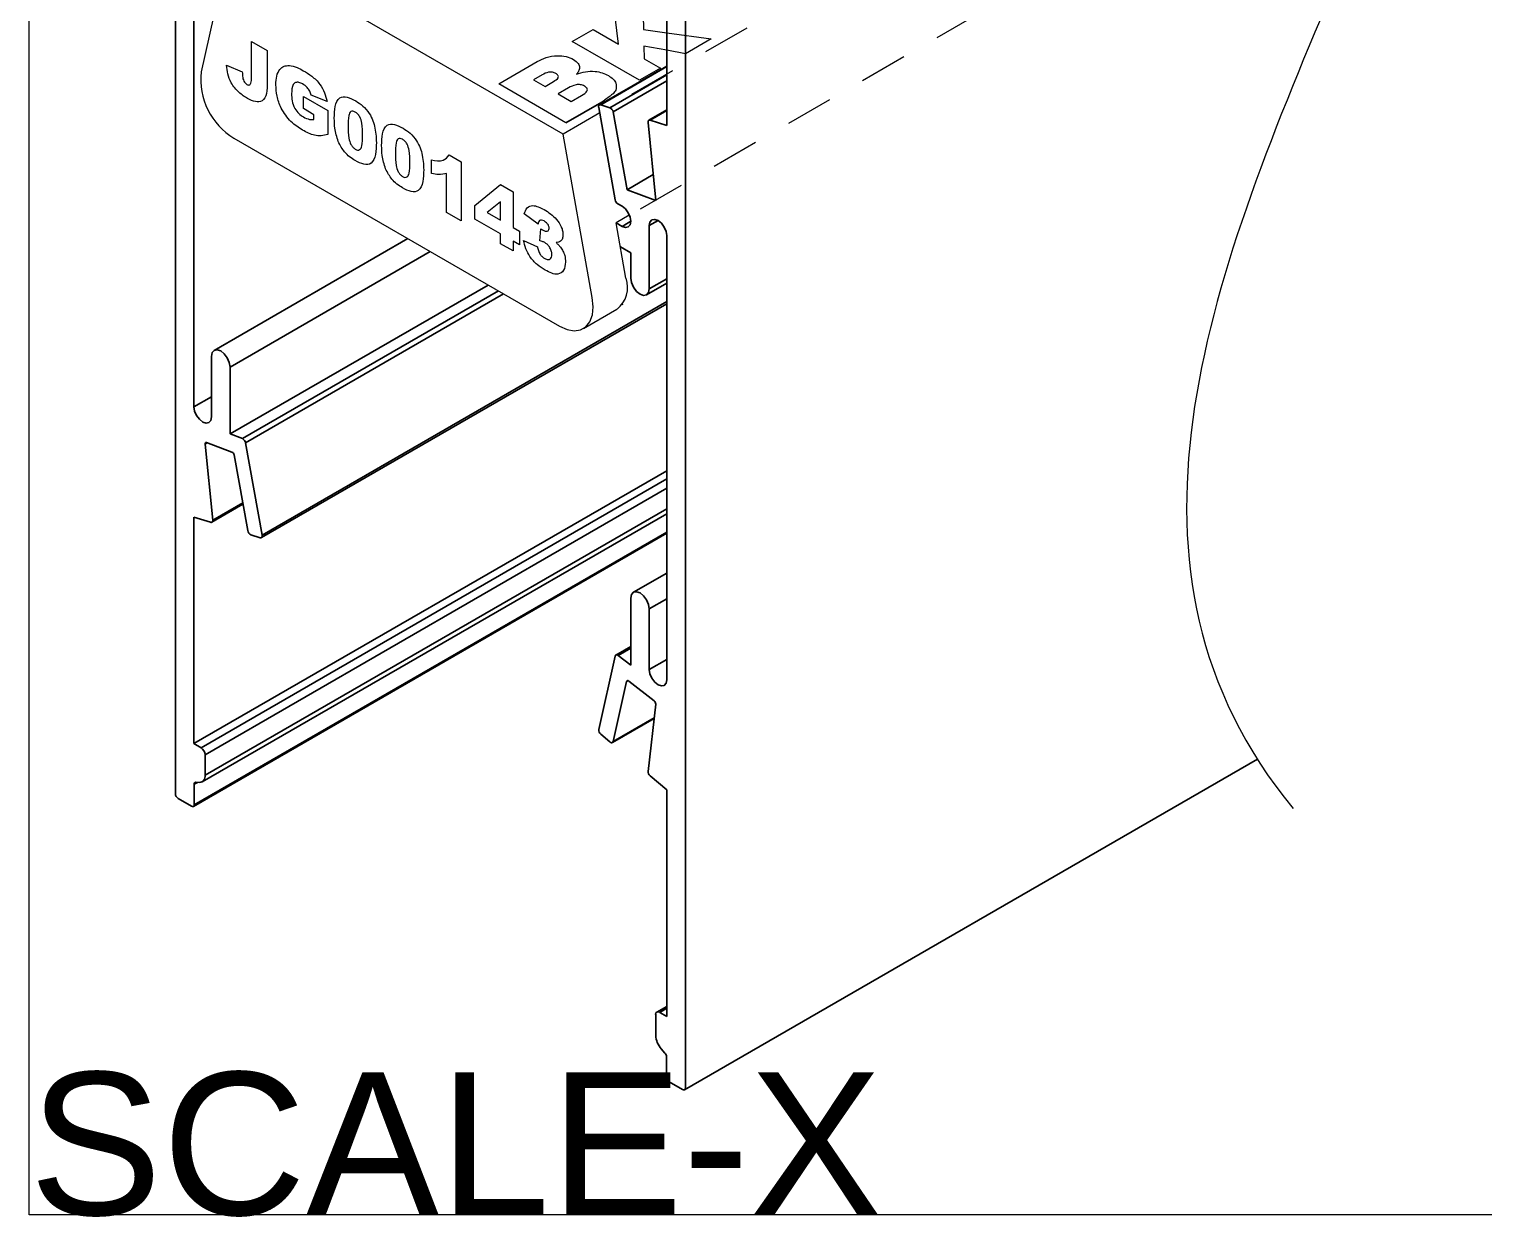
# Model space of a CAD drawing. Extents: x -0.9 to 11.7, y -14.6 to 0.
# Drawn here: x 0 to 3.822, y -14.557 to -11.434 of the extents above; entities that cross this region are included whole.
import ezdxf

# ---------------------------------------------------------------- set-up
doc = ezdxf.new("R2010")
doc.units = 0
doc.header["$LTSCALE"] = 0.5
doc.header["$MEASUREMENT"] = 0
doc.linetypes.add('HIDDEN', pattern=[0.375, 0.25, -0.125])
doc.layers.add('Dimension', color=10, linetype='CONTINUOUS')
doc.layers.add('Housing', color=150, linetype='CONTINUOUS')
doc.layers.add('Jig', color=41, linetype='CONTINUOUS', lineweight=13)
doc.layers.add('Text-Unprinted', color=131, linetype='CONTINUOUS', plot=False)
doc.styles.add('LSAD_Standard', font='arial.ttf')

msp = doc.modelspace()

# ---------------------------------------------------------------- linework, layer by layer
at = {"layer": 'Dimension', "transparency": 16777216}
msp.add_open_spline([(2.9613, -8.5398), (4.1097, -9.7979), (3.39, -11.3418), (2.8065, -12.8562), (3.3212, -13.483)], degree=3, dxfattribs=at)
at = {"layer": 'Housing', "lineweight": 30, "transparency": 16777216}
for p, q in [((0.3844, -10.0843), (0.3844, -13.4443)), ((1.7242, -14.2178), (1.7242, -10.8578)), ((0.4332, -12.4271), (0.4332, -11.2599)), ((1.6755, -11.2402), (1.6755, -11.6872)), ((1.6755, -11.5311), (1.4983, -11.6333)), ((1.6755, -11.5328), (1.5018, -11.6331)), ((1.6755, -11.5543), (1.5259, -11.6406)), ((1.6755, -11.5702), (1.5343, -11.6516)), ((1.5046, -11.6258), (1.4106, -11.6801)), ((1.4965, -11.6398), (1.54, -11.8829)), ((1.5259, -11.6406), (1.5018, -11.6331)), ((1.571, -11.8565), (1.5343, -11.6516)), ((1.6755, -11.6465), (1.6283, -11.6737)), ((1.6755, -11.6483), (1.6317, -11.6735)), ((1.6263, -11.6794), (1.6469, -11.8849)), ((1.6755, -11.6872), (1.6317, -11.6735)), ((1.64, -11.8166), (1.571, -11.8565)), ((1.6469, -11.8849), (1.571, -11.8565)), ((1.5468, -11.8932), (1.5578, -11.8995)), ((1.5578, -11.9526), (1.5422, -11.9436)), ((1.5807, -11.9393), (1.5578, -11.9526)), ((1.6525, -11.9372), (1.6295, -11.9505)), ((1.6295, -12.1169), (1.6295, -11.9505)), ((0.9949, -11.9849), (0.4863, -12.2785)), ((1.6755, -11.977), (1.6755, -13.1443)), ((1.0537, -12.0189), (0.5279, -12.3224)), ((1.5535, -12.0064), (1.5808, -12.0222)), ((1.5808, -12.0222), (1.5807, -12.0888)), ((1.2062, -12.1069), (0.5279, -12.4984)), ((1.6224, -12.1327), (1.6755, -12.1021)), ((1.6755, -12.0904), (1.6295, -12.1169)), ((1.2331, -12.1224), (0.5606, -12.5107)), ((1.2466, -12.1302), (0.5687, -12.5216)), ((1.6755, -12.1505), (0.6122, -12.7643)), ((0.6103, -12.7708), (1.6755, -12.1559)), ((0.4791, -12.2943), (0.4791, -12.4537)), ((0.5279, -12.4984), (0.5279, -12.3224)), ((0.4791, -12.4006), (0.4332, -12.4271)), ((0.5606, -12.5107), (0.5279, -12.4984)), ((0.4681, -12.5217), (0.4623, -12.525)), ((0.4824, -12.7248), (0.4623, -12.525)), ((0.4663, -12.521), (0.533, -12.5459)), ((0.6122, -12.7643), (0.5687, -12.5216)), ((0.5387, -12.5536), (0.5743, -12.7525)), ((1.6755, -12.5953), (0.4332, -13.3124)), ((1.6755, -12.6167), (0.4517, -13.3232)), ((1.6755, -12.6412), (0.4623, -13.3415)), ((0.4803, -12.7304), (0.5619, -12.6833)), ((0.5612, -12.6793), (0.4824, -12.7248)), ((0.4332, -12.717), (0.4769, -12.7306)), ((0.4332, -13.3124), (0.4332, -12.717)), ((0.4547, -13.4126), (1.6755, -12.7079)), ((1.6755, -12.6953), (0.4623, -13.3957)), ((0.4318, -13.4775), (1.6755, -12.7595)), ((1.6755, -12.7562), (0.4339, -13.4729)), ((0.5827, -12.7636), (0.6069, -12.7711)), ((1.6755, -12.8639), (1.5879, -12.9145)), ((1.5807, -12.9303), (1.5807, -13.1062)), ((1.6755, -12.9319), (1.6295, -12.9584)), ((1.6295, -13.1178), (1.6295, -12.9584)), ((1.5807, -13.0569), (1.5418, -13.0794)), ((1.5807, -13.0618), (1.548, -13.0807)), ((1.5399, -13.0822), (1.4965, -13.2748)), ((1.5807, -13.1062), (1.548, -13.0807)), ((1.6755, -13.0912), (1.6295, -13.1178)), ((1.5737, -13.1468), (1.57, -13.1489)), ((1.5756, -13.1479), (1.6423, -13.1999)), ((1.5343, -13.3068), (1.57, -13.1489)), ((1.6463, -13.2086), (1.6263, -13.3852)), ((1.5325, -13.3096), (1.642, -13.2464)), ((1.6422, -13.2445), (1.5343, -13.3068)), ((1.5018, -13.2877), (1.5259, -13.308)), ((0.4517, -13.3232), (0.4332, -13.3124)), ((0.4623, -13.3957), (0.4623, -13.3415)), ((1.7221, -14.2224), (3.2272, -13.3535)), ((0.4425, -13.4142), (0.4339, -13.4192)), ((0.4379, -13.4141), (0.4476, -13.4143)), ((1.6317, -13.3973), (1.6755, -13.4342)), ((0.4339, -13.4729), (0.4339, -13.4192)), ((1.6755, -13.4342), (1.6755, -14.0296)), ((0.3915, -13.4566), (0.4268, -13.477)), ((1.6463, -14.025), (1.6463, -14.0791)), ((1.6755, -14.0031), (1.6494, -14.0181)), ((1.6755, -14.0081), (1.6569, -14.0189)), ((1.6755, -14.0296), (1.6569, -14.0189)), ((1.6611, -14.1149), (1.6707, -14.1258)), ((1.6747, -14.1355), (1.6747, -14.1892)), ((1.6818, -14.2015), (1.7171, -14.2219))]:
    msp.add_line(p, q, dxfattribs=at)
at = {"layer": 'Housing', "lineweight": 30, "transparency": 16777216, "flags": 128}
for points in [[(1.5018, -11.6331), (1.5004, -11.6329), (1.4992, -11.633), (1.4982, -11.6334), (1.4973, -11.6342), (1.4967, -11.6353), (1.4964, -11.6366), (1.4963, -11.6381), (1.4965, -11.6398)], [(1.6317, -11.6735), (1.6305, -11.6733), (1.6293, -11.6734), (1.6283, -11.6737), (1.6275, -11.6744), (1.6268, -11.6753), (1.6264, -11.6765), (1.6262, -11.6778), (1.6263, -11.6794)], [(1.5578, -11.8995), (1.5666, -11.9066), (1.574, -11.9167), (1.579, -11.9282), (1.5807, -11.9393), (1.579, -11.9485), (1.574, -11.9542), (1.5666, -11.9557), (1.5578, -11.9526)], [(1.6295, -11.9505), (1.6313, -11.9413), (1.6362, -11.9356), (1.6437, -11.9342), (1.6525, -11.9372), (1.6613, -11.9443), (1.6687, -11.9544), (1.6737, -11.9659), (1.6755, -11.977)], [(1.5807, -12.0888), (1.5826, -12.1006), (1.5879, -12.1128), (1.5958, -12.1235), (1.6051, -12.131), (1.6145, -12.1342), (1.6224, -12.1327), (1.6276, -12.1266), (1.6295, -12.1169)], [(0.5279, -12.3224), (0.526, -12.3106), (0.5207, -12.2984), (0.5128, -12.2878), (0.5035, -12.2802), (0.4942, -12.277), (0.4863, -12.2785), (0.481, -12.2846), (0.4791, -12.2943)], [(0.4791, -12.4537), (0.4774, -12.4628), (0.4724, -12.4686), (0.4649, -12.47), (0.4561, -12.4669), (0.4473, -12.4598), (0.4399, -12.4498), (0.4349, -12.4383), (0.4332, -12.4271)], [(0.4623, -12.525), (0.4623, -12.5239), (0.4624, -12.523), (0.4627, -12.5221), (0.4632, -12.5215), (0.4639, -12.521), (0.4646, -12.5208), (0.4654, -12.5208), (0.4663, -12.521)], [(0.4769, -12.7306), (0.4782, -12.7309), (0.4793, -12.7308), (0.4803, -12.7304), (0.4811, -12.7298), (0.4818, -12.7289), (0.4822, -12.7277), (0.4824, -12.7263), (0.4824, -12.7248)], [(0.6069, -12.7711), (0.6082, -12.7713), (0.6094, -12.7712), (0.6104, -12.7708), (0.6113, -12.77), (0.6119, -12.7689), (0.6122, -12.7676), (0.6123, -12.766), (0.6122, -12.7643)], [(1.6295, -12.9584), (1.6276, -12.9466), (1.6224, -12.9344), (1.6145, -12.9237), (1.6051, -12.9162), (1.5958, -12.9129), (1.5879, -12.9145), (1.5826, -12.9206), (1.5807, -12.9303)], [(1.548, -13.0807), (1.5467, -13.0798), (1.5454, -13.0792), (1.5441, -13.0789), (1.5429, -13.079), (1.5418, -13.0793), (1.541, -13.08), (1.5403, -13.081), (1.5399, -13.0822)], [(1.57, -13.1489), (1.5703, -13.1481), (1.5707, -13.1474), (1.5713, -13.1469), (1.5721, -13.1466), (1.5729, -13.1466), (1.5738, -13.1468), (1.5747, -13.1472), (1.5756, -13.1479)], [(1.6755, -13.1443), (1.6737, -13.1535), (1.6687, -13.1592), (1.6613, -13.1606), (1.6525, -13.1576), (1.6437, -13.1505), (1.6362, -13.1404), (1.6313, -13.1289), (1.6295, -13.1178)], [(1.5259, -13.308), (1.5272, -13.309), (1.5286, -13.3097), (1.53, -13.3101), (1.5312, -13.3101), (1.5323, -13.3097), (1.5332, -13.309), (1.5339, -13.308), (1.5343, -13.3068)]]:
    msp.add_lwpolyline(points, dxfattribs=at)
at = {"layer": 'Housing', "lineweight": 30, "transparency": 16777216}
for centre, radius, start, end in [((1.5199, -11.654), 0.0146, 9.2058, 65.9555), ((1.5554, -11.8801), 0.0157, 190.4474, 237.0682), ((0.554, -12.524), 0.0149, 9.563, 63.8247), ((0.5284, -12.5553), 0.0104, 9.563, 63.8247), ((0.5887, -12.7502), 0.0146, 189.2058, 245.9555), ((1.6357, -13.2082), 0.0106, 358.2669, 51.8575), ((1.511, -13.2763), 0.0146, 174.0461, 230.793), ((0.4393, -13.3426), 0.0231, 2.6073, 57.3916), ((0.4381, -13.4184), 0.0043, 93.198, 190.0387), ((0.4467, -13.3984), 0.0159, 273.198, 10.0387), ((1.6414, -13.3856), 0.0151, 178.2494, 230.1244), ((0.3998, -13.4436), 0.0154, 182.6077, 237.3659), ((0.4296, -13.4736), 0.00437, 230.7967, 9.214), ((1.6527, -14.0239), 0.00655, 50.7942, 189.212), ((1.7036, -14.0764), 0.0574, 182.7706, 222.1811), ((1.6592, -14.1363), 0.0155, 2.7706, 42.1811), ((1.6901, -14.1885), 0.0154, 182.6055, 237.3945), ((1.7199, -14.2185), 0.00437, 230.7967, 9.214)]:
    msp.add_arc(centre, radius, start, end, dxfattribs=at)
at = {"layer": 'Jig', "linetype": 'HIDDEN', "lineweight": 25, "transparency": 16777216}
for p, q in [((3.0547, -10.7564), (1.4991, -11.6545)), ((2.4928, -11.3949), (1.577, -11.9236)), ((1.6755, -11.4435), (1.7917, -11.46)), ((1.7917, -11.46), (1.7243, -11.4989)), ((1.7243, -11.4989), (1.6755, -11.4898))]:
    msp.add_line(p, q, dxfattribs=at)
at = {"layer": 'Jig', "linetype": 'Continuous', "lineweight": 25, "transparency": 16777216}
for p, q in [((0.529, -11.2056), (0.452, -11.5465)), ((1.4028, -11.71), (0.529, -11.2056)), ((1.6126, -11.3593), (1.6142, -11.4348)), ((1.5485, -11.4734), (1.5394, -11.4016)), ((0.5844, -11.4668), (0.6258, -11.4907)), ((0.5844, -11.5608), (0.5844, -11.4668)), ((1.4266, -11.4667), (1.4817, -11.4349)), ((1.6034, -11.5687), (1.4266, -11.4667)), ((1.4817, -11.4349), (1.5485, -11.4734)), ((1.6142, -11.4348), (1.6755, -11.4435)), ((0.6258, -11.4907), (0.6258, -11.5738)), ((1.6151, -11.4785), (1.6158, -11.5123)), ((1.6755, -11.4898), (1.6151, -11.4785)), ((0.5188, -11.529), (0.5602, -11.5466)), ((1.2338, -11.578), (1.3351, -11.5195)), ((1.6585, -11.5369), (1.6034, -11.5687)), ((1.6158, -11.5123), (1.6585, -11.5369)), ((1.4106, -11.6801), (1.2338, -11.578)), ((1.3482, -11.5544), (1.3256, -11.5674)), ((1.3256, -11.5674), (1.3555, -11.5846)), ((1.3555, -11.5846), (1.3777, -11.5718)), ((0.7208, -11.6113), (0.7846, -11.6482)), ((0.7208, -11.6432), (0.7208, -11.6113)), ((0.7829, -11.624), (0.7415, -11.6073)), ((1.4173, -11.5887), (1.3899, -11.6045)), ((1.3899, -11.6045), (1.4243, -11.6244)), ((1.4243, -11.6244), (1.4518, -11.6085)), ((0.7484, -11.6592), (0.7208, -11.6432)), ((0.7846, -11.6482), (0.7846, -11.7115)), ((1.4991, -11.6545), (1.4028, -11.71)), ((0.7484, -11.672), (0.7484, -11.6592)), ((0.5381, -11.7212), (1.3937, -12.2151)), ((1.4798, -12.1398), (1.4028, -11.71)), ((1.104, -11.7648), (1.1351, -11.7827)), ((1.0574, -11.8137), (1.0574, -11.7778)), ((1.1351, -11.7827), (1.1351, -11.9383)), ((1.0971, -11.9163), (1.0971, -11.8137)), ((1.1714, -11.8976), (1.2387, -11.8425)), ((1.2387, -11.8425), (1.2715, -11.8615)), ((1.2715, -11.8615), (1.2715, -11.9552)), ((1.1351, -11.9383), (1.0971, -11.9163)), ((1.1714, -11.9333), (1.1714, -11.8976)), ((1.2387, -11.888), (1.2032, -11.9158)), ((1.2032, -11.9158), (1.2387, -11.9362)), ((1.2387, -11.9362), (1.2387, -11.888)), ((1.3371, -11.9472), (1.3009, -11.92)), ((1.577, -11.9236), (1.5422, -11.9436)), ((1.2387, -11.9721), (1.1714, -11.9333)), ((1.2715, -11.9552), (1.2888, -11.9652)), ((1.3423, -11.9904), (1.3442, -11.9589)), ((1.5682, -12.0888), (1.5422, -11.9436)), ((1.2387, -11.9981), (1.2387, -11.9721)), ((1.2715, -12.017), (1.2387, -11.9981)), ((1.2715, -11.9911), (1.2715, -12.017)), ((1.2888, -12.001), (1.2715, -11.9911)), ((1.2888, -11.9652), (1.2888, -12.001)), ((1.2991, -11.99), (1.3354, -12.006)), ((1.4562, -12.2213), (1.5446, -12.1703)), ((1.5596, -12.1577), (1.5574, -12.1589))]:
    msp.add_line(p, q, dxfattribs=at)
at = {"layer": 'Jig', "linetype": 'Continuous', "lineweight": 25, "transparency": 16777216, "flags": 128}
msp.add_lwpolyline([(1.3937, -12.2151), (1.4134, -12.2239), (1.4321, -12.2272), (1.4489, -12.2247), (1.4629, -12.2165), (1.4734, -12.2032), (1.4799, -12.1854), (1.4821, -12.1639), (1.4798, -12.1398)], dxfattribs=at)
at = {"layer": 'Jig', "linetype": 'Continuous', "lineweight": 25, "transparency": 16777216}
for centre, radius, start, end in [((0.634, -11.5654), 0.1829, 174.0635, 238.409), ((1.4999, -12.1131), 0.0726, 308.0545, 19.6097)]:
    msp.add_arc(centre, radius, start, end, dxfattribs=at)
for points, knots in [([(1.3351, -11.5195), (1.3426, -11.5156), (1.3576, -11.5078), (1.3853, -11.503), (1.4117, -11.5052), (1.4241, -11.511), (1.4303, -11.5139)], [0, 0, 0, 0, 0.280855, 0.560066, 0.780046, 1, 1, 1, 1]), ([(0.5742, -11.6165), (0.5664, -11.6117), (0.5509, -11.6023), (0.5309, -11.5779), (0.521, -11.5514), (0.5195, -11.5365), (0.5188, -11.529)], [0, 0, 0, 0, 0.281117, 0.559201, 0.779125, 1, 1, 1, 1]), ([(0.6483, -11.5804), (0.6487, -11.5725), (0.6495, -11.5567), (0.6574, -11.54), (0.6692, -11.5306), (0.679, -11.5299), (0.6838, -11.5296)], [0, 0, 0, 0, 0.280211, 0.559917, 0.779905, 1, 1, 1, 1]), ([(0.6838, -11.5296), (0.6905, -11.5309), (0.7024, -11.5332), (0.7149, -11.5403), (0.7205, -11.5434)], [0, 0, 0, 0, 0.559191, 1, 1, 1, 1]), ([(0.7205, -11.5434), (0.728, -11.5478), (0.743, -11.5567), (0.7635, -11.5764), (0.7771, -11.6012), (0.781, -11.6164), (0.7829, -11.624)], [0, 0, 0, 0, 0.28108, 0.559955, 0.77962, 1, 1, 1, 1]), ([(1.4303, -11.5139), (1.4352, -11.5173), (1.444, -11.5234), (1.4456, -11.5313), (1.4464, -11.5347)], [0, 0, 0, 0, 0.559379, 1, 1, 1, 1]), ([(1.4464, -11.5347), (1.4459, -11.5382), (1.445, -11.5445), (1.4403, -11.5502), (1.4382, -11.5527)], [0, 0, 0, 0, 0.559166, 1, 1, 1, 1]), ([(0.5602, -11.5466), (0.5603, -11.5514), (0.5603, -11.5581), (0.5627, -11.5677), (0.565, -11.5718), (0.5661, -11.5738)], [0, 0, 0, 0, 0.560463, 0.780387, 1, 1, 1, 1]), ([(0.5661, -11.5738), (0.5672, -11.5751), (0.5691, -11.5775), (0.5713, -11.5788), (0.5722, -11.5794)], [0, 0, 0, 0, 0.558574, 1, 1, 1, 1]), ([(0.5722, -11.5794), (0.5734, -11.58), (0.5758, -11.5812), (0.5791, -11.5811), (0.5814, -11.5793), (0.5842, -11.5732), (0.5843, -11.5663), (0.5844, -11.5608)], [0, 0, 0, 0, 0.125188, 0.250262, 0.375294, 0.500376, 1, 1, 1, 1]), ([(0.6258, -11.5738), (0.6258, -11.5839), (0.6258, -11.6041), (0.6152, -11.625), (0.5949, -11.6268), (0.5811, -11.6199), (0.5742, -11.6165)], [0, 0, 0, 0, 0.281949, 0.559062, 0.779066, 1, 1, 1, 1]), ([(0.7187, -11.6998), (0.7082, -11.6932), (0.6873, -11.6799), (0.6622, -11.6451), (0.65, -11.6098), (0.6489, -11.5902), (0.6483, -11.5804)], [0, 0, 0, 0, 0.280719, 0.558955, 0.779217, 1, 1, 1, 1]), ([(0.7187, -11.5782), (0.7154, -11.5766), (0.7087, -11.5733), (0.6998, -11.5739), (0.6907, -11.582), (0.6901, -11.5948), (0.6897, -11.6038)], [0, 0, 0, 0, 0.1872244, 0.3740811, 0.5609287, 1, 1, 1, 1]), ([(0.7415, -11.6073), (0.7403, -11.6039), (0.738, -11.5969), (0.7298, -11.5857), (0.7229, -11.5811), (0.7187, -11.5782)], [0, 0, 0, 0, 0.280179, 0.560308, 1, 1, 1, 1]), ([(1.3838, -11.5506), (1.3811, -11.5494), (1.377, -11.5475), (1.3701, -11.5469), (1.3598, -11.548), (1.3533, -11.5515), (1.3482, -11.5544)], [0, 0, 0, 0, 0.24937, 0.374958, 0.500628, 1, 1, 1, 1]), ([(1.3777, -11.5718), (1.3829, -11.5687), (1.3893, -11.5649), (1.3908, -11.5588), (1.3896, -11.5546), (1.3861, -11.5522), (1.3838, -11.5506)], [0, 0, 0, 0, 0.499034, 0.624473, 0.750181, 1, 1, 1, 1]), ([(1.4594, -11.5837), (1.4561, -11.5822), (1.4511, -11.58), (1.4429, -11.5797), (1.4308, -11.5811), (1.4233, -11.5853), (1.4173, -11.5887)], [0, 0, 0, 0, 0.248884, 0.374616, 0.500146, 1, 1, 1, 1]), ([(1.4382, -11.5527), (1.4458, -11.5503), (1.4608, -11.5455), (1.4854, -11.5441), (1.5067, -11.5485), (1.5169, -11.5536), (1.522, -11.5562)], [0, 0, 0, 0, 0.2805952, 0.559686, 0.7796381, 1, 1, 1, 1]), ([(1.522, -11.5562), (1.5265, -11.5591), (1.5354, -11.5651), (1.5446, -11.5785), (1.5425, -11.5886), (1.5413, -11.5948)], [0, 0, 0, 0, 0.2808725, 0.5615723, 1, 1, 1, 1]), ([(0.6897, -11.6038), (0.6899, -11.61), (0.6903, -11.6221), (0.6964, -11.6417), (0.7084, -11.657), (0.7166, -11.6624), (0.7207, -11.6651)], [0, 0, 0, 0, 0.281347, 0.55981, 0.779436, 1, 1, 1, 1]), ([(0.8019, -11.6685), (0.8022, -11.6578), (0.8027, -11.6364), (0.8132, -11.6124), (0.8357, -11.6113), (0.8506, -11.619), (0.8581, -11.6228)], [0, 0, 0, 0, 0.281491, 0.559748, 0.77913, 1, 1, 1, 1]), ([(1.4518, -11.6085), (1.4577, -11.6049), (1.4651, -11.6004), (1.467, -11.5933), (1.4659, -11.5884), (1.462, -11.5856), (1.4594, -11.5837)], [0, 0, 0, 0, 0.498979, 0.624624, 0.750362, 1, 1, 1, 1]), ([(1.5266, -11.6102), (1.5227, -11.6132), (1.5157, -11.6185), (1.508, -11.6235), (1.5046, -11.6258)], [0, 0, 0, 0, 0.560095, 1, 1, 1, 1]), ([(1.5413, -11.5948), (1.5392, -11.5979), (1.5354, -11.6034), (1.5293, -11.6081), (1.5266, -11.6102)], [0, 0, 0, 0, 0.559347, 1, 1, 1, 1]), ([(0.8568, -11.652), (0.8546, -11.651), (0.8503, -11.6489), (0.8431, -11.6509), (0.8383, -11.6654), (0.8382, -11.6801), (0.8382, -11.6899)], [0, 0, 0, 0, 0.124946, 0.249602, 0.498188, 1, 1, 1, 1]), ([(0.8761, -11.713), (0.8761, -11.7028), (0.8761, -11.6876), (0.8708, -11.6671), (0.8634, -11.6565), (0.859, -11.6535), (0.8568, -11.652)], [0, 0, 0, 0, 0.501886, 0.750349, 0.87506, 1, 1, 1, 1]), ([(0.8581, -11.6228), (0.8645, -11.6268), (0.8772, -11.6348), (0.8935, -11.6539), (0.9042, -11.6749), (0.9071, -11.6877), (0.9086, -11.6941)], [0, 0, 0, 0, 0.280475, 0.559565, 0.779641, 1, 1, 1, 1]), ([(0.7207, -11.6651), (0.7261, -11.6677), (0.7359, -11.6722), (0.7446, -11.6721), (0.7484, -11.672)], [0, 0, 0, 0, 0.559082, 1, 1, 1, 1]), ([(0.8122, -11.7297), (0.8087, -11.7178), (0.8024, -11.6964), (0.802, -11.6771), (0.8019, -11.6685)], [0, 0, 0, 0, 0.5584988, 1, 1, 1, 1]), ([(0.8382, -11.6899), (0.8382, -11.6999), (0.8383, -11.7148), (0.8436, -11.7348), (0.8505, -11.7453), (0.8549, -11.7483), (0.857, -11.7498)], [0, 0, 0, 0, 0.501746, 0.750424, 0.875172, 1, 1, 1, 1]), ([(0.9086, -11.6941), (0.9099, -11.7014), (0.912, -11.7143), (0.9123, -11.7264), (0.9124, -11.7318)], [0, 0, 0, 0, 0.559915, 1, 1, 1, 1]), ([(0.9262, -11.7403), (0.9265, -11.7295), (0.927, -11.7081), (0.9375, -11.6841), (0.96, -11.6831), (0.9749, -11.6907), (0.9824, -11.6946)], [0, 0, 0, 0, 0.281491, 0.559748, 0.77913, 1, 1, 1, 1]), ([(0.9824, -11.6946), (0.9888, -11.6986), (1.0015, -11.7065), (1.0178, -11.7256), (1.0285, -11.7466), (1.0314, -11.7594), (1.0329, -11.7658)], [0, 0, 0, 0, 0.280475, 0.559565, 0.779641, 1, 1, 1, 1]), ([(0.7846, -11.7115), (0.7734, -11.7138), (0.7533, -11.7178), (0.7293, -11.7053), (0.7187, -11.6998)], [0, 0, 0, 0, 0.559753, 1, 1, 1, 1]), ([(0.8571, -11.7797), (0.847, -11.7733), (0.8291, -11.7617), (0.8174, -11.7395), (0.8122, -11.7297)], [0, 0, 0, 0, 0.5601778, 1, 1, 1, 1]), ([(0.857, -11.7498), (0.8592, -11.7508), (0.8634, -11.7528), (0.8688, -11.7514), (0.8723, -11.7471), (0.8762, -11.7353), (0.8762, -11.7229), (0.8761, -11.713)], [0, 0, 0, 0, 0.124746, 0.249408, 0.374355, 0.499578, 1, 1, 1, 1]), ([(0.9124, -11.7318), (0.9121, -11.7426), (0.9114, -11.764), (0.9021, -11.7892), (0.8796, -11.7916), (0.8646, -11.7837), (0.8571, -11.7797)], [0, 0, 0, 0, 0.281463, 0.560518, 0.779202, 1, 1, 1, 1]), ([(0.9811, -11.7237), (0.979, -11.7227), (0.9746, -11.7207), (0.9674, -11.7226), (0.9626, -11.7371), (0.9625, -11.7518), (0.9625, -11.7617)], [0, 0, 0, 0, 0.124946, 0.249602, 0.498188, 1, 1, 1, 1]), ([(1.0005, -11.7847), (1.0004, -11.7746), (1.0004, -11.7594), (0.9951, -11.7388), (0.9877, -11.7283), (0.9833, -11.7253), (0.9811, -11.7237)], [0, 0, 0, 0, 0.5018863, 0.7503493, 0.8750599, 1, 1, 1, 1]), ([(0.9365, -11.8015), (0.933, -11.7895), (0.9267, -11.7681), (0.9264, -11.7488), (0.9262, -11.7403)], [0, 0, 0, 0, 0.5584988, 1, 1, 1, 1]), ([(0.9625, -11.7617), (0.9625, -11.7716), (0.9626, -11.7866), (0.9679, -11.8065), (0.9748, -11.817), (0.9792, -11.8201), (0.9813, -11.8216)], [0, 0, 0, 0, 0.501746, 0.750424, 0.875172, 1, 1, 1, 1]), ([(1.0329, -11.7658), (1.0342, -11.7731), (1.0363, -11.7861), (1.0366, -11.7982), (1.0367, -11.8035)], [0, 0, 0, 0, 0.559915, 1, 1, 1, 1]), ([(1.0574, -11.7778), (1.0683, -11.7798), (1.0877, -11.7835), (1.0991, -11.7705), (1.104, -11.7648)], [0, 0, 0, 0, 0.560669, 1, 1, 1, 1]), ([(0.9814, -11.8515), (0.9713, -11.845), (0.9534, -11.8335), (0.9417, -11.8113), (0.9365, -11.8015)], [0, 0, 0, 0, 0.560178, 1, 1, 1, 1]), ([(0.9813, -11.8216), (0.9835, -11.8225), (0.9877, -11.8245), (0.9931, -11.8232), (0.9966, -11.8189), (1.0005, -11.807), (1.0005, -11.7946), (1.0005, -11.7847)], [0, 0, 0, 0, 0.1247458, 0.2494076, 0.3743553, 0.4995779, 1, 1, 1, 1]), ([(1.0367, -11.8035), (1.0364, -11.8143), (1.0357, -11.8358), (1.0264, -11.861), (1.0039, -11.8633), (0.9889, -11.8554), (0.9814, -11.8515)], [0, 0, 0, 0, 0.281463, 0.560518, 0.779202, 1, 1, 1, 1]), ([(1.0971, -11.8137), (1.0902, -11.8152), (1.0779, -11.8179), (1.0637, -11.815), (1.0574, -11.8137)], [0, 0, 0, 0, 0.5596478, 1, 1, 1, 1]), ([(1.3009, -11.92), (1.303, -11.9141), (1.3072, -11.9023), (1.3258, -11.8948), (1.3427, -11.9034), (1.3531, -11.9086)], [0, 0, 0, 0, 0.28062, 0.560283, 1, 1, 1, 1]), ([(1.3531, -11.9086), (1.3645, -11.9156), (1.3816, -11.9262), (1.3972, -11.9504), (1.4021, -11.9649), (1.4025, -11.9716), (1.4027, -11.975)], [0, 0, 0, 0, 0.4996021, 0.7489159, 0.8744021, 1, 1, 1, 1]), ([(1.353, -11.9384), (1.3507, -11.9373), (1.3461, -11.9351), (1.3391, -11.9373), (1.3379, -11.9434), (1.3371, -11.9472)], [0, 0, 0, 0, 0.280772, 0.559835, 1, 1, 1, 1]), ([(1.3442, -11.9589), (1.3451, -11.9595), (1.3468, -11.9607), (1.3484, -11.9617), (1.3491, -11.9621)], [0, 0, 0, 0, 0.56001, 1, 1, 1, 1]), ([(1.3491, -11.9621), (1.3513, -11.9632), (1.3557, -11.9655), (1.3612, -11.9656), (1.3655, -11.9636), (1.3662, -11.9599), (1.3665, -11.9581)], [0, 0, 0, 0, 0.280852, 0.561244, 0.781313, 1, 1, 1, 1]), ([(1.3665, -11.9581), (1.3662, -11.9559), (1.3657, -11.9515), (1.3604, -11.9434), (1.3558, -11.9403), (1.353, -11.9384)], [0, 0, 0, 0, 0.279385, 0.559595, 1, 1, 1, 1]), ([(1.3557, -12.0676), (1.3487, -12.0633), (1.3346, -12.0548), (1.3162, -12.0345), (1.3045, -12.0112), (1.3009, -11.9971), (1.2991, -11.99)], [0, 0, 0, 0, 0.280751, 0.559609, 0.77946, 1, 1, 1, 1]), ([(1.3548, -11.9953), (1.3525, -11.9942), (1.3482, -11.9921), (1.3441, -11.9909), (1.3423, -11.9904)], [0, 0, 0, 0, 0.5597328, 1, 1, 1, 1]), ([(1.3734, -12.0267), (1.3732, -12.0234), (1.3728, -12.0168), (1.3677, -12.0067), (1.3613, -11.9994), (1.357, -11.9967), (1.3548, -11.9953)], [0, 0, 0, 0, 0.280257, 0.558794, 0.779102, 1, 1, 1, 1]), ([(1.4027, -11.975), (1.4024, -11.9784), (1.4018, -11.9854), (1.3956, -11.9933), (1.3887, -11.9945), (1.3845, -11.9952)], [0, 0, 0, 0, 0.280047, 0.560109, 1, 1, 1, 1]), ([(1.3845, -11.9952), (1.3867, -11.9972), (1.3908, -12.0008), (1.3944, -12.0052), (1.396, -12.0071)], [0, 0, 0, 0, 0.560214, 1, 1, 1, 1]), ([(1.3354, -12.006), (1.3361, -12.0094), (1.3375, -12.0162), (1.3422, -12.0261), (1.3486, -12.0331), (1.3528, -12.0359), (1.3549, -12.0372)], [0, 0, 0, 0, 0.280762, 0.559247, 0.779378, 1, 1, 1, 1]), ([(1.3549, -12.0372), (1.3577, -12.0385), (1.3631, -12.041), (1.3694, -12.0391), (1.3729, -12.0339), (1.3732, -12.0291), (1.3734, -12.0267)], [0, 0, 0, 0, 0.279865, 0.559267, 0.779494, 1, 1, 1, 1]), ([(1.396, -12.0071), (1.3983, -12.0105), (1.403, -12.0175), (1.4086, -12.0315), (1.4092, -12.0407), (1.4096, -12.0463)], [0, 0, 0, 0, 0.280284, 0.560625, 1, 1, 1, 1]), ([(1.4096, -12.0463), (1.4085, -12.0543), (1.4064, -12.0701), (1.3914, -12.0798), (1.3732, -12.0769), (1.3615, -12.0707), (1.3557, -12.0676)], [0, 0, 0, 0, 0.279494, 0.558256, 0.778709, 1, 1, 1, 1])]:
    msp.add_open_spline(points, degree=3, knots=knots, dxfattribs=at)
at = {"layer": 'Text-Unprinted', "ltscale": 0.5, "transparency": 16777216}
msp.add_lwpolyline([(0, 0), (11.6533, 0), (11.6533, -14.5512), (0, -14.5512)], close=True, dxfattribs=at)

# ---------------------------------------------------------------- texts
at = {"layer": 'Text-Unprinted', "ltscale": 0.5, "transparency": 16777216, "style": 'LSAD_Standard'}
msp.add_attdef('SCALE-X', (0, -14.5512), 'XEffectiveScaleFactor', height=0.375, dxfattribs=at)

doc.saveas('drawing.dxf')
